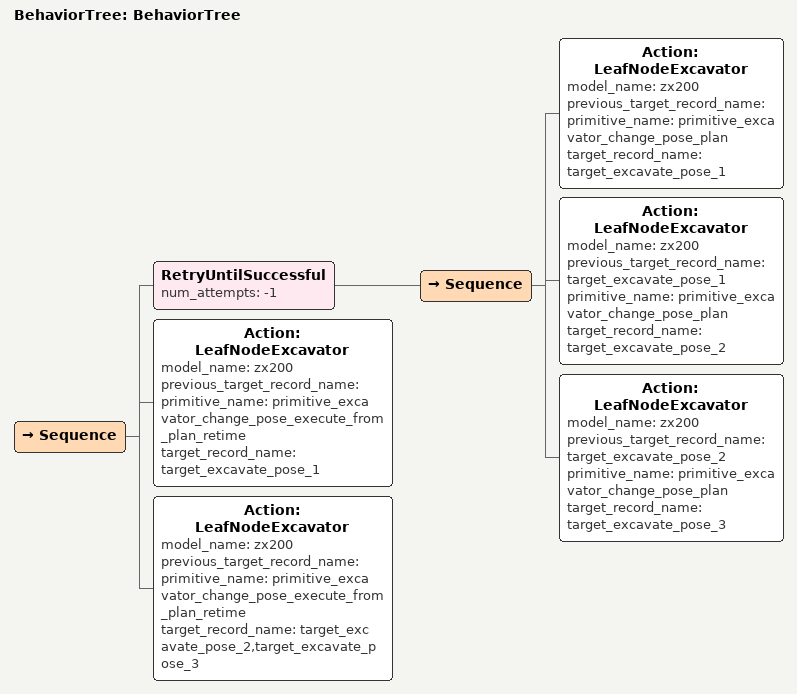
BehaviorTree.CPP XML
<?xml version="1.0"?>
<root main_tree_to_execute="BehaviorTree">
    <BehaviorTree ID="BehaviorTree">
        <Sequence>
            <RetryUntilSuccessful num_attempts="-1">
                <Sequence>
                    <Action  model_name="zx200" ID="LeafNodeExcavator" previous_target_record_name="" primitive_name="primitive_excavator_change_pose_plan" target_record_name="target_excavate_pose_1"/>
                    <Action  model_name="zx200" ID="LeafNodeExcavator" previous_target_record_name="target_excavate_pose_1" primitive_name="primitive_excavator_change_pose_plan" target_record_name="target_excavate_pose_2"/>
                    <Action  model_name="zx200" ID="LeafNodeExcavator" previous_target_record_name="target_excavate_pose_2" primitive_name="primitive_excavator_change_pose_plan" target_record_name="target_excavate_pose_3"/>
                </Sequence>
            </RetryUntilSuccessful>
            <Action  model_name="zx200" ID="LeafNodeExcavator" previous_target_record_name="" primitive_name="primitive_excavator_change_pose_execute_from_plan_retime" target_record_name="target_excavate_pose_1"/>
            <Action  model_name="zx200" ID="LeafNodeExcavator" previous_target_record_name="" primitive_name="primitive_excavator_change_pose_execute_from_plan_retime" target_record_name="target_excavate_pose_2,target_excavate_pose_3"/>
        </Sequence>
    </BehaviorTree>
</root>
